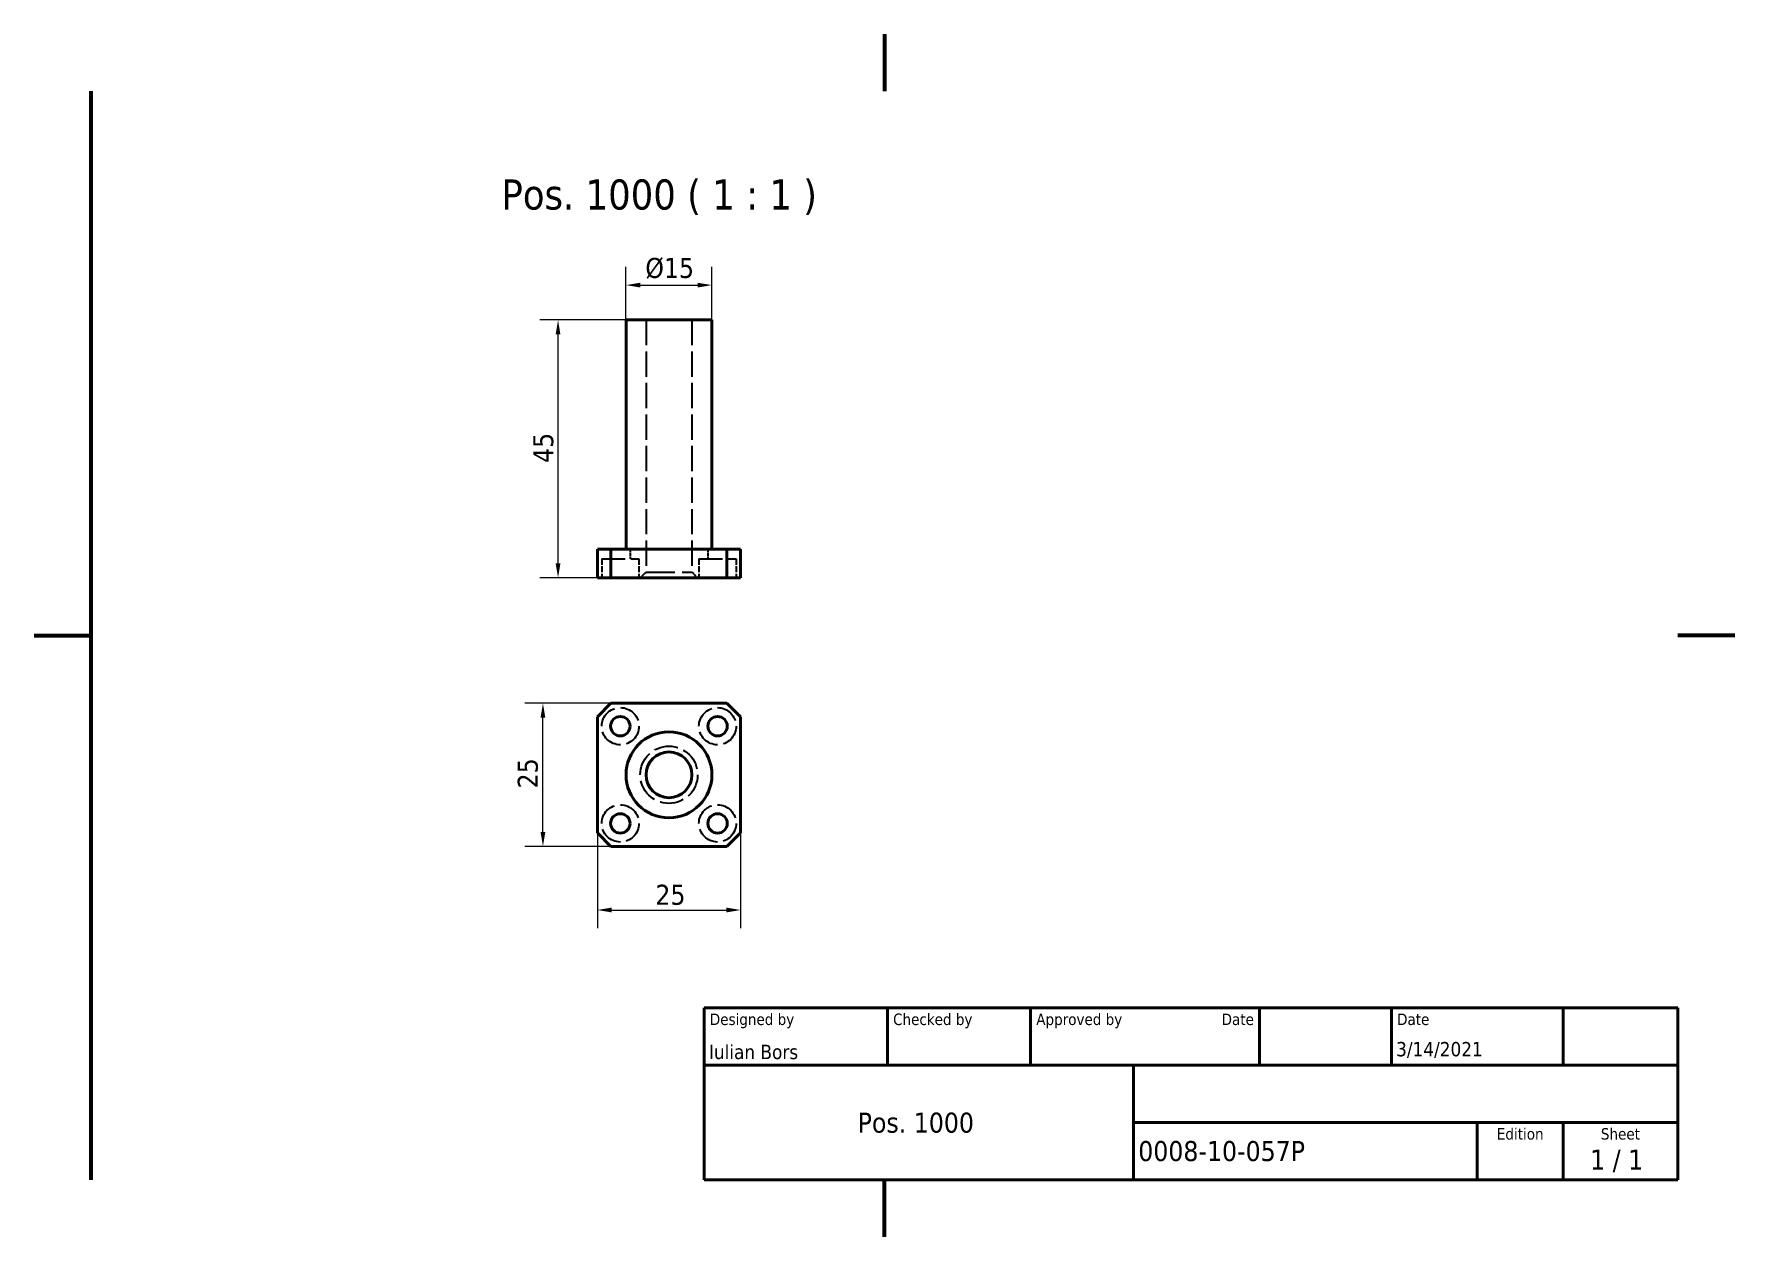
# Model space of a CAD drawing. Header units: millimetres. Extents: x 0 to 297, y 0 to 210.
import ezdxf
from ezdxf.enums import TextEntityAlignment as Align

# ---------------------------------------------------------------- set-up
doc = ezdxf.new("R2010")
doc.units = ezdxf.units.MM
doc.linetypes.add('DASHED', pattern=[0.2068, 0.1655, -0.0413])
for name, color, linetype, lineweight in [('Border (ISO)', 7, 'Continuous', 70), ('Dimension (ISO)', 7, 'Continuous', 25), ('Hidden (ISO)', 7, 'DASHED', 35), ('Symbol (ISO)', 7, 'Continuous', 25), ('Title (ISO)', 7, 'Continuous', 50), ('Visible (ISO)', 7, 'Continuous', 50)]:
    doc.layers.add(name, color=color, linetype=linetype, lineweight=lineweight)
doc.styles.add('Label Text (ISO)', font='tahoma.ttf')
doc.styles.add('Note Text (ISO)', font='tahoma.ttf')
doc.styles.add('Text Style39', font='tahoma.ttf')
doc.styles.add('Text Style41', font='tahoma.ttf')
doc.dimstyles.new('Default - Method 1b (ISO)', dxfattribs={"dimtxt": 3.5, "dimasz": 2.5, "dimexe": 3.175, "dimexo": 0, "dimgap": 0.762, "dimtad": 1, "dimtoh": 1, "dimrnd": 1e-08, "dimtxsty": 'Note Text (ISO)', "dimcen": 0.09, "dimdle": 10, "dimclrd": 256, "dimclre": 256, "dimclrt": 256, "dimazin": 2, "dimtfac": 1, "dimtmove": 0, "dimatfit": 3, "dimfxl": 0, "dimtolj": 1, "dimlwd": -1, "dimlwe": -1, "dimarcsym": 0})

# ---------------------------------------------------------------- blocks, each defined once
blk = doc.blocks.new('Borders Default Border')
at = {"layer": 'Border (ISO)', "flags": 128}
for points in [[(148.5, 210), (148.5, 200)], [(10, 10), (10, 200)], [(0, 105), (10, 105)], [(297, 105), (287, 105)], [(148.5, 0), (148.5, 10)]]:
    blk.add_lwpolyline(points, dxfattribs=at)
blk = doc.blocks.new('Title Blocks I.A.B')
at = {"layer": 'Title (ISO)'}
for p, q in [((270.07, 130), (100.07, 130)), ((100.07, 130), (100.07, 100)), ((132.07, 120), (132.07, 130)), ((157.07, 120), (157.07, 130)), ((197.07, 120), (197.07, 130)), ((220.07, 120), (220.07, 130)), ((250.07, 120), (250.07, 130)), ((270.07, 100), (270.07, 130)), ((100.07, 120), (270.07, 120)), ((175.07, 120), (175.07, 100)), ((270.07, 110), (175.07, 110)), ((235.07, 100), (235.07, 110)), ((250.07, 100), (250.07, 110)), ((100.07, 100), (270.07, 100))]:
    blk.add_line(p, q, dxfattribs=at)
at = {"layer": 'Title (ISO)', "style": 'Text Style41'}
for s, p in [('Designed by', (101.07, 129)), ('Checked by', (133.07, 129)), ('Approved by', (158.07, 129)), ('Date', (221.07, 129))]:
    blk.add_text(s, height=2, dxfattribs=at).set_placement(p, align=Align.TOP_LEFT)
blk.add_text('Date', height=2, dxfattribs=at).set_placement((196.07, 129), align=Align.TOP_RIGHT)
for s, p in [('Edition', (242.57, 109)), ('Sheet', (260.07, 109))]:
    blk.add_text(s, height=2, dxfattribs=at).set_placement(p, align=Align.TOP_CENTER)
at = {"layer": 'Title (ISO)', "style": 'Note Text (ISO)'}
blk.add_text('1 / 1 ', height=3.5, dxfattribs=at).set_placement((260.07, 103.5), align=Align.MIDDLE_CENTER)
at = {"layer": 'Title (ISO)'}
for tag, p, height, style in [('AUTHOR_001', (100.92, 121.05), 2.5, 'Text Style39'), ('CREATION_DATE_001', (220.91, 121.54), 2.5, 'Text Style39'), ('COMPANY_001', (126.89, 108.21), 3.5, 'Note Text (ISO)'), ('PART_NUMBER_001', (175.88, 103.25), 3.5, 'Note Text (ISO)')]:
    blk.add_attdef(tag, p, '', height=height, dxfattribs=dict(at, style=style))
at = {"layer": 'Title (ISO)', "style": 'Text Style39'}
for tag, p in [('CHECKED_BY', (133.07, 121)), ('ENG_APPROVED_BY', (158.07, 121))]:
    blk.add_attdef(tag, text='', height=2.5, dxfattribs=at).set_placement(p, align=Align.BOTTOM_LEFT)
blk.add_attdef('ENG_APPROVAL_DATE', text='', height=2.5, dxfattribs=at).set_placement((196.07, 121), align=Align.BOTTOM_RIGHT)
at = {"layer": 'Title (ISO)', "style": 'Note Text (ISO)'}
for tag, p in [('TITLE', (222.57, 115)), ('REVISION_NUMBER', (242.57, 103.5))]:
    blk.add_attdef(tag, text='', height=3.5, dxfattribs=at).set_placement(p, align=Align.MIDDLE_CENTER)
blk = doc.blocks.new('*D6')
at = {"layer": 'Defpoints', "color": 0}
for p in [(88.86, 93.18), (100.74, 93.18), (100.74, 68.18)]:
    blk.add_point(p, dxfattribs=at)
at = {"layer": 'Dimension (ISO)'}
for p, q in [((100.74, 93.18), (85.69, 93.18)), ((88.86, 70.68), (88.86, 90.68)), ((100.74, 68.18), (85.69, 68.18))]:
    blk.add_line(p, q, dxfattribs=at)
for points in [[(88.45, 90.68), (89.28, 90.68), (88.86, 93.18)], [(88.45, 70.68), (89.28, 70.68), (88.86, 68.18)]]:
    blk.add_solid(points, dxfattribs=at)
at = {"layer": 'Dimension (ISO)', "insert": (84.46, 78.31), "char_height": 3.5, "attachment_point": 1, "rotation": 90, "style": 'Note Text (ISO)'}
blk.add_mtext('\\A1;25', dxfattribs=at)
blk = doc.blocks.new('*D7')
at = {"layer": 'Defpoints', "color": 0}
for p in [(98.36, 70.55), (123.36, 70.55), (123.36, 57.08)]:
    blk.add_point(p, dxfattribs=at)
at = {"layer": 'Dimension (ISO)'}
for p, q in [((98.36, 70.55), (98.36, 53.9)), ((123.36, 70.55), (123.36, 53.9)), ((100.86, 57.08), (120.86, 57.08))]:
    blk.add_line(p, q, dxfattribs=at)
for points in [[(100.86, 57.5), (100.86, 56.66), (98.36, 57.08)], [(120.86, 57.5), (120.86, 56.66), (123.36, 57.08)]]:
    blk.add_solid(points, dxfattribs=at)
at = {"layer": 'Dimension (ISO)', "insert": (108.49, 61.49), "char_height": 3.5, "attachment_point": 1, "style": 'Note Text (ISO)'}
blk.add_mtext('\\A1;25', dxfattribs=at)
blk = doc.blocks.new('*D8')
at = {"layer": 'Defpoints', "color": 0}
for p in [(91.5, 160.08), (103.36, 160.08), (100.74, 115.08)]:
    blk.add_point(p, dxfattribs=at)
at = {"layer": 'Dimension (ISO)'}
for p, q in [((103.36, 160.08), (88.32, 160.08)), ((91.5, 117.58), (91.5, 157.58)), ((100.74, 115.08), (88.32, 115.08))]:
    blk.add_line(p, q, dxfattribs=at)
for points in [[(91.08, 157.58), (91.91, 157.58), (91.5, 160.08)], [(91.08, 117.58), (91.91, 117.58), (91.5, 115.08)]]:
    blk.add_solid(points, dxfattribs=at)
at = {"layer": 'Dimension (ISO)', "insert": (87.16, 135.13), "char_height": 3.5, "attachment_point": 1, "rotation": 90, "style": 'Note Text (ISO)'}
blk.add_mtext('\\A1;45', dxfattribs=at)
blk = doc.blocks.new('*D9')
at = {"layer": 'Defpoints', "color": 0}
for p in [(118.36, 166.17), (103.36, 160.08), (118.36, 160.08)]:
    blk.add_point(p, dxfattribs=at)
at = {"layer": 'Dimension (ISO)'}
for p, q in [((103.36, 160.08), (103.36, 169.34)), ((118.36, 160.08), (118.36, 169.34)), ((105.86, 166.17), (115.86, 166.17))]:
    blk.add_line(p, q, dxfattribs=at)
for points in [[(105.86, 166.58), (105.86, 165.75), (103.36, 166.17)], [(115.86, 166.58), (115.86, 165.75), (118.36, 166.17)]]:
    blk.add_solid(points, dxfattribs=at)
at = {"layer": 'Dimension (ISO)', "insert": (106.74, 170.92), "char_height": 3.5, "attachment_point": 1, "style": 'Note Text (ISO)'}
blk.add_mtext('\\A1;\\fTahoma|b0|i0;\\H3.5000;Ø15', dxfattribs=at)

msp = doc.modelspace()

# ---------------------------------------------------------------- linework, layer by layer
at = {"layer": 'Hidden (ISO)', "ltscale": 26.595745}
for p, q in [((106.865, 160.083), (106.865, 116.083)), ((114.865, 160.083), (114.865, 116.083))]:
    msp.add_line(p, q, dxfattribs=at)
at = {"layer": 'Hidden (ISO)', "ltscale": 3.236318}
for p, q in [((100.679, 120.083), (100.679, 118.383)), ((104.079, 120.083), (104.079, 118.383)), ((117.65, 120.083), (117.65, 118.383)), ((121.05, 120.083), (121.05, 118.383))]:
    msp.add_line(p, q, dxfattribs=at)
at = {"layer": 'Hidden (ISO)', "ltscale": 24.686113}
for p, q in [((99.129, 118.383), (105.629, 118.383)), ((116.1, 118.383), (122.6, 118.383))]:
    msp.add_line(p, q, dxfattribs=at)
at = {"layer": 'Hidden (ISO)', "ltscale": 6.28236}
for p, q in [((99.129, 118.383), (99.129, 115.083)), ((105.629, 118.383), (105.629, 115.083)), ((116.1, 118.383), (116.1, 115.083)), ((122.6, 118.383), (122.6, 115.083))]:
    msp.add_line(p, q, dxfattribs=at)
at = {"layer": 'Hidden (ISO)', "ltscale": 2.692245}
for p, q in [((106.865, 116.083), (105.865, 115.083)), ((114.865, 116.083), (115.865, 115.083))]:
    msp.add_line(p, q, dxfattribs=at)
at = {"layer": 'Hidden (ISO)', "ltscale": 30.382908}
msp.add_line((106.865, 116.083), (114.865, 116.083), dxfattribs=at)
at = {"layer": 'Hidden (ISO)', "ltscale": 24.686113}
for centre in [(102.379, 89.165), (119.35, 89.165), (102.379, 72.195), (119.35, 72.195)]:
    msp.add_circle(centre, 3.25, dxfattribs=at)
at = {"layer": 'Hidden (ISO)', "ltscale": 25.31909}
msp.add_circle((110.865, 80.68), 5, dxfattribs=at)
at = {"layer": 'Visible (ISO)'}
for p, q in [((118.365, 160.083), (103.365, 160.083)), ((103.365, 120.083), (103.365, 160.083)), ((118.365, 120.083), (118.365, 160.083)), ((98.365, 120.083), (98.365, 115.083)), ((100.737, 120.083), (98.365, 120.083)), ((120.992, 120.083), (100.737, 120.083)), ((100.737, 120.083), (100.737, 115.083)), ((120.992, 120.083), (120.992, 115.083)), ((123.365, 120.083), (120.992, 120.083)), ((123.365, 120.083), (123.365, 115.083)), ((98.365, 115.083), (100.737, 115.083)), ((120.992, 115.083), (100.737, 115.083)), ((120.992, 115.083), (123.365, 115.083)), ((98.365, 90.807), (100.737, 93.18)), ((100.737, 93.18), (120.992, 93.18)), ((120.992, 93.18), (123.365, 90.807)), ((98.365, 70.552), (98.365, 90.807)), ((123.365, 90.807), (123.365, 70.552)), ((100.737, 68.18), (98.365, 70.552)), ((123.365, 70.552), (120.992, 68.18)), ((120.992, 68.18), (100.737, 68.18))]:
    msp.add_line(p, q, dxfattribs=at)
for centre, radius in [((102.379, 89.165), 1.7), ((119.35, 89.165), 1.7), ((110.865, 80.68), 7.5), ((110.865, 80.68), 4), ((102.379, 72.195), 1.7), ((119.35, 72.195), 1.7)]:
    msp.add_circle(centre, radius, dxfattribs=at)

# ---------------------------------------------------------------- block references
msp.add_blockref('Borders Default Border', (0, 0))
msp.add_blockref('Title Blocks I.A.B', (16.929, -90)).add_auto_attribs({'PART_NUMBER_001': '0008-10-057P', 'COMPANY_001': 'Pos. 1000', 'AUTHOR_001': 'Iulian Bors', 'CREATION_DATE_001': '3/14/2021'})

# ---------------------------------------------------------------- texts
at = {"layer": 'Symbol (ISO)', "insert": (81.618, 178.414), "char_height": 5.25, "attachment_point": 7, "style": 'Label Text (ISO)'}
msp.add_mtext('Pos. 1000 ( 1 : 1 )', dxfattribs=at)

# ---------------------------------------------------------------- dimensions: what is measured, and where the dimension line sits
at = {"layer": 'Dimension (ISO)'}
dim = msp.add_linear_dim(base=(118.365, 166.165), p1=(103.365, 160.083), p2=(118.365, 160.083), text='\\fTahoma|b0|i0;\\H3.5000;Ø<>', dimstyle='Default - Method 1b (ISO)', override={"dimgap": 0.762, "dimtoh": 0, "dimdec": 2, "dimtol": 0, "dimlim": 0, "dimtp": 0, "dimtm": 0, "dimtdec": 2, "dimtofl": 0, "dimatfit": 1}, dxfattribs=at)
dim.commit()
dim.dimension.update_dxf_attribs({"geometry": '*D9', "text_midpoint": (110.865, 166.165), "dimtype": 160})
for base, p1, p2, picture, middle in [((91.496, 160.083), (100.737, 115.083), (103.365, 160.083), '*D8', (91.496, 137.583)), ((88.865, 93.18), (100.737, 68.18), (100.737, 93.18), '*D6', (88.865, 80.68))]:
    dim = msp.add_linear_dim(base=base, p1=p1, p2=p2, angle=90, dimstyle='Default - Method 1b (ISO)', override={"dimgap": 0.762, "dimtoh": 0, "dimdec": 2, "dimtol": 0, "dimlim": 0, "dimtp": 0, "dimtm": 0, "dimtdec": 2, "dimtofl": 0, "dimatfit": 1}, dxfattribs=at)
    dim.commit()
    dim.dimension.update_dxf_attribs({"geometry": picture, "text_midpoint": middle, "dimtype": 160})
dim = msp.add_linear_dim(base=(123.365, 57.079), p1=(98.365, 70.552), p2=(123.365, 70.552), dimstyle='Default - Method 1b (ISO)', override={"dimgap": 0.762, "dimtoh": 0, "dimdec": 2, "dimtol": 0, "dimlim": 0, "dimtp": 0, "dimtm": 0, "dimtdec": 2, "dimtofl": 0, "dimatfit": 1}, dxfattribs=at)
dim.commit()
dim.dimension.update_dxf_attribs({"geometry": '*D7', "text_midpoint": (110.865, 57.079), "dimtype": 160})

doc.saveas('drawing.dxf')
